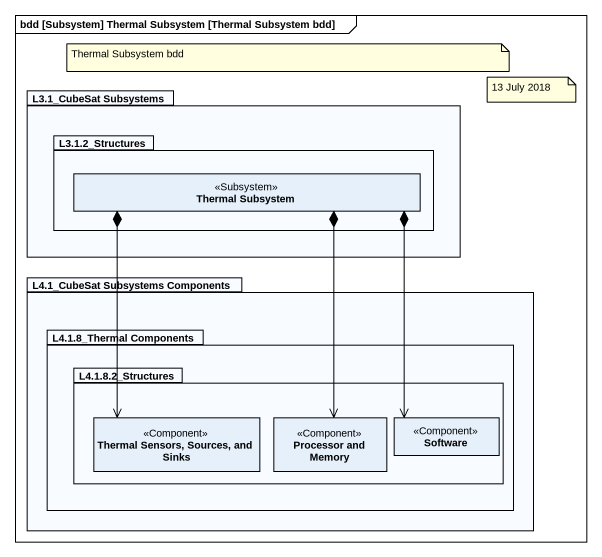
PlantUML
@startuml
mainframe bdd [Subsystem] Thermal Subsystem [Thermal Subsystem bdd]
hide circle
hide empty members
package "L3.1_CubeSat Subsystems" as L3_1_CubeSat_Subsystems {
  package "L3.1.2_Structures" as L3_1_2_Structures {
    class "Thermal Subsystem" as Thermal_Subsystem <<Subsystem>>
  }
}
package "L4.1_CubeSat Subsystems Components" as L4_1_CubeSat_Subsystems {
  package "L4.1.8_Thermal Components" as L4_1_8_Thermal_Components {
    package "L4.1.8.2_Structures" as L4_1_8_2_Structures {
      class "Thermal Sensors, Sources, and Sinks" as Thermal_Sensors_Sources_and <<Component>>
      class "Processor and Memory" as Processor_and_Memory <<Component>>
      class Software <<Component>>
    }
  }
}
Thermal_Subsystem *--> Thermal_Sensors_Sources_and
Thermal_Subsystem *--> Processor_and_Memory
Thermal_Subsystem *--> Software
note as N1
  Thermal Subsystem bdd
end note
note as N2
  13 July 2018
end note
@enduml
